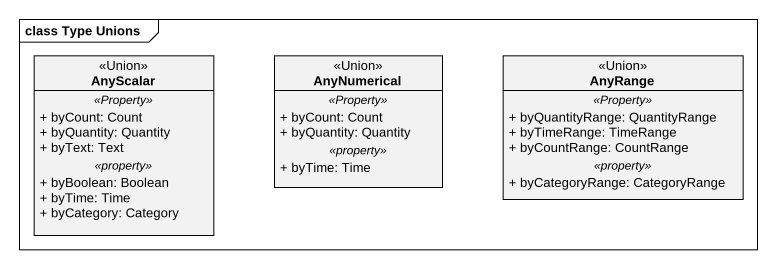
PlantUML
@startuml
mainframe class Type Unions
hide circle
hide empty members
skinparam classAttributeIconSize 0
class AnyScalar <<Union>> {
  .. <<Property>> ..
  + byCount: Count
  + byQuantity: Quantity
  + byText: Text
  .. <<property>> ..
  + byBoolean: Boolean
  + byTime: Time
  + byCategory: Category
}
class AnyNumerical <<Union>> {
  .. <<Property>> ..
  + byCount: Count
  + byQuantity: Quantity
  .. <<property>> ..
  + byTime: Time
}
class AnyRange <<Union>> {
  .. <<Property>> ..
  + byQuantityRange: QuantityRange
  + byTimeRange: TimeRange
  + byCountRange: CountRange
  .. <<property>> ..
  + byCategoryRange: CategoryRange
}
@enduml
